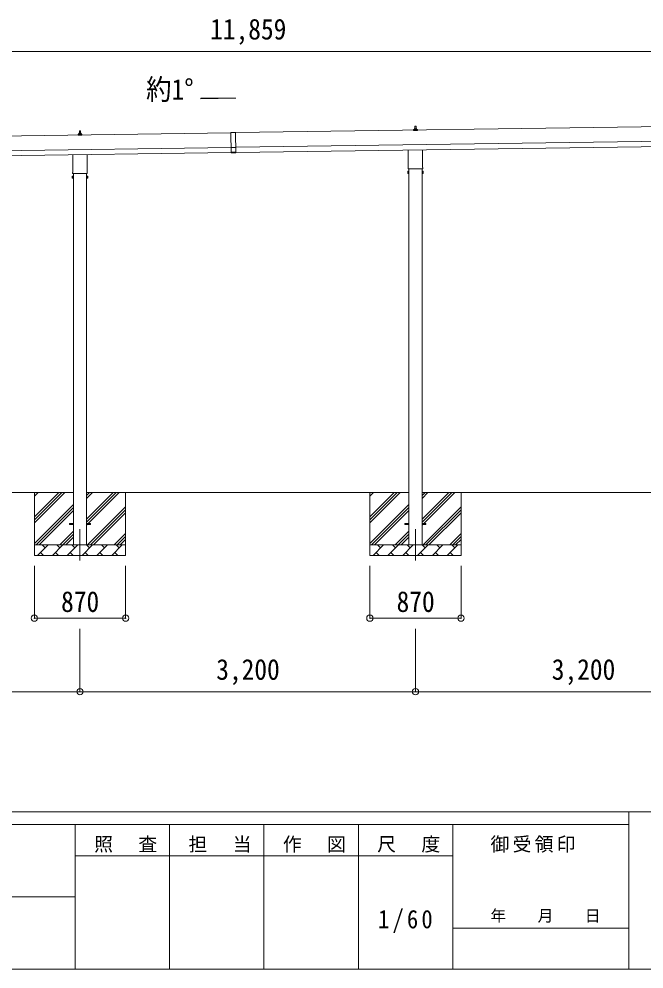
# Model space of a CAD drawing. Units: millimetres at full size, sheet at 1:60. Extents: x -16864 to 16864, y -11640 to 11640.
# Drawn here: x 4866 to 10827, y -11640 to -2576 of the extents above; entities that cross this region are included whole.
import ezdxf
from ezdxf.enums import TextEntityAlignment as Align

# ---------------------------------------------------------------- set-up
doc = ezdxf.new("R2010")
doc.units = ezdxf.units.MM
doc.header["$LTSCALE"] = 60
doc.header["$PDMODE"] = 32
doc.header["$PDSIZE"] = 60
doc.linetypes.add('CHAIN1', pattern=[8, 5, -1, 1, -1])
for name, color, linetype, lineweight in [('0-1_Defpoints', 7, 'CHAIN1', 9), ('0-2_TEXT1', 4, 'Continuous', 9), ('0-3_SHAPE', 7, 'Continuous', 9), ('0-7_PARTS2', 7, 'Continuous', 9), ('0-8_TABLE1', 6, 'Continuous', 9), ('F-0', 7, 'Continuous', 9)]:
    doc.layers.add(name, color=color, linetype=linetype, lineweight=lineweight)
doc.styles.add('ＭＳ ゴシック', font='')
doc.styles.get('ＭＳ ゴシック').set_extended_font_data('MS Gothic')

msp = doc.modelspace()

# ---------------------------------------------------------------- linework, layer by layer
at = {"layer": '0-1_Defpoints'}
for p, q in [((5447.05, -7443.97), (5447.05, -7792.97)), ((8647.05, -7443.97), (8647.05, -7792.97))]:
    msp.add_line(p, q, dxfattribs=at)
at = {"layer": '0-2_TEXT1'}
for p, q in [((6934.96, -3333.14), (6598.96, -3337.94)), ((12942.74, -3574.77), (6932.12, -3660.64)), ((8637.36, -3627.5), (8637.36, -3623.29)), ((8638.36, -3623.29), (8656.36, -3623.29)), ((8641.36, -3623.29), (8642.09, -3599.76)), ((8643.09, -3598.79), (8651.64, -3598.79)), ((8652.64, -3599.76), (8653.36, -3623.29)), ((8657.36, -3627.5), (8657.36, -3623.29)), ((6887.12, -3661.28), (1151.66, -3743.22)), ((5429.11, -3684.5), (5429.11, -3676.79)), ((5465.61, -3684.5), (5429.11, -3684.5)), ((5429.49, -3676), (5465.23, -3676)), ((5429.88, -3675.82), (5436.6, -3674.19)), ((5436.98, -3674), (5457.74, -3674)), ((5437.36, -3673.22), (5437.36, -3669)), ((5438.36, -3669), (5456.36, -3669)), ((5441.36, -3669), (5442.09, -3645.48)), ((5443.09, -3644.5), (5451.64, -3644.5)), ((5452.64, -3645.48), (5453.36, -3669)), ((5457.36, -3673.22), (5457.36, -3669)), ((5464.85, -3675.82), (5458.13, -3674.19)), ((5465.61, -3684.5), (5465.61, -3676.79)), ((6887.11, -3660.28), (6932.1, -3659.64)), ((6887.11, -3660.28), (6889.86, -3852.76)), ((6932.12, -3660.64), (6887.12, -3661.28)), ((6932.1, -3659.64), (6934.85, -3852.12)), ((6934.12, -3800.62), (12944.74, -3714.76)), ((8629.11, -3638.79), (8629.11, -3631.07)), ((8665.61, -3638.79), (8629.11, -3638.79)), ((8629.49, -3630.29), (8665.23, -3630.29)), ((8629.88, -3630.1), (8636.6, -3628.47)), ((8636.98, -3628.29), (8657.74, -3628.29)), ((8664.85, -3630.1), (8658.13, -3628.47)), ((8665.61, -3638.79), (8665.61, -3631.07)), ((1153.66, -3883.2), (6889.12, -3801.27)), ((6934.13, -3801.62), (6889.14, -3802.27)), ((6934.83, -3850.62), (12945.45, -3764.75)), ((1154.37, -3933.2), (6889.84, -3851.26)), ((5378.75, -4038.49), (5378.75, -3872.85)), ((5515.35, -3870.9), (5515.35, -4038.49)), ((6934.78, -3847.12), (6889.79, -3847.76)), ((6934.85, -3852.12), (6889.86, -3852.76)), ((8578.75, -3992.77), (8578.75, -3827.13)), ((8715.35, -3825.18), (8715.35, -3992.77)), ((5373.05, -4076.76), (5373.81, -4075.45)), ((5373.05, -4076.76), (5373.05, -4093.76)), ((5377.05, -4047.26), (5377.05, -4041.76)), ((5514.99, -4050.76), (5379.12, -4050.76)), ((5384.55, -4050.76), (5384.55, -7593.97)), ((5509.55, -7593.97), (5509.55, -4050.76)), ((5517.05, -4041.76), (5517.05, -4047.26)), ((5521.05, -4076.76), (5520.3, -4075.45)), ((5521.05, -4076.76), (5521.05, -4093.76)), ((8573.05, -4031.05), (8573.81, -4029.73)), ((8573.05, -4031.05), (8573.05, -4048.05)), ((8573.05, -4048.05), (8573.81, -4049.36)), ((8580.05, -4034.64), (8573.81, -4034.64)), ((8580.05, -4044.45), (8573.81, -4044.45)), ((8580.05, -4049.36), (8573.81, -4049.36)), ((8577.05, -4001.55), (8577.05, -3996.05)), ((8714.99, -4005.05), (8579.12, -4005.05)), ((8582.55, -4048.75), (8580.05, -4048.75)), ((8584.55, -4005.05), (8584.55, -7593.97)), ((8709.55, -7593.97), (8709.55, -4005.05)), ((8711.55, -4048.75), (8714.05, -4048.75)), ((8714.05, -4034.64), (8720.3, -4034.64)), ((8714.05, -4044.45), (8720.3, -4044.45)), ((8714.05, -4049.36), (8720.3, -4049.36)), ((8717.05, -3996.05), (8717.05, -4001.55)), ((8721.05, -4031.05), (8720.3, -4029.73)), ((8721.05, -4048.05), (8720.3, -4049.36)), ((8721.05, -4031.05), (8721.05, -4048.05)), ((5373.05, -4093.76), (5373.81, -4095.08)), ((5380.05, -4080.35), (5373.81, -4080.35)), ((5380.05, -4090.17), (5373.81, -4090.17)), ((5380.05, -4095.08), (5373.81, -4095.08)), ((5382.55, -4094.46), (5380.05, -4094.46)), ((5511.55, -4094.46), (5514.05, -4094.46)), ((5514.05, -4080.35), (5520.3, -4080.35)), ((5514.05, -4090.17), (5520.3, -4090.17)), ((5514.05, -4095.08), (5520.3, -4095.08)), ((5521.05, -4093.76), (5520.3, -4095.08)), ((5347.05, -7389.47), (5384.55, -7389.47)), ((5347.05, -7398.47), (5347.05, -7389.47)), ((5347.05, -7389.47), (5384.55, -7389.47)), ((5347.05, -7398.47), (5347.05, -7389.47)), ((5347.05, -7398.47), (5384.55, -7398.47)), ((5347.05, -7398.47), (5384.55, -7398.47)), ((5509.55, -7389.47), (5547.05, -7389.47)), ((5509.55, -7389.47), (5547.05, -7389.47)), ((5509.55, -7398.47), (5547.05, -7398.47)), ((5509.55, -7398.47), (5547.05, -7398.47)), ((5547.05, -7398.47), (5547.05, -7389.47)), ((5547.05, -7398.47), (5547.05, -7389.47)), ((8547.05, -7389.47), (8584.55, -7389.47)), ((8547.05, -7398.47), (8547.05, -7389.47)), ((8547.05, -7389.47), (8584.55, -7389.47)), ((8547.05, -7398.47), (8547.05, -7389.47)), ((8547.05, -7398.47), (8584.55, -7398.47)), ((8547.05, -7398.47), (8584.55, -7398.47)), ((8709.55, -7389.47), (8747.05, -7389.47)), ((8709.55, -7389.47), (8747.05, -7389.47)), ((8709.55, -7398.47), (8747.05, -7398.47)), ((8709.55, -7398.47), (8747.05, -7398.47)), ((8747.05, -7398.47), (8747.05, -7389.47)), ((8747.05, -7398.47), (8747.05, -7389.47))]:
    msp.add_line(p, q, dxfattribs=at)
for points in [[(5380.05, -4095.08), (5380.05, -4075.45), (5373.81, -4075.45)], [(5380.05, -4094.46), (5380.05, -4076.06), (5382.55, -4076.06)], [(5514.05, -4094.46), (5514.05, -4076.06), (5511.55, -4076.06)], [(5514.05, -4095.08), (5514.05, -4075.45), (5520.3, -4075.45)], [(8580.05, -4049.36), (8580.05, -4029.73), (8573.81, -4029.73)], [(8580.05, -4048.75), (8580.05, -4030.35), (8582.55, -4030.35)], [(8714.05, -4048.75), (8714.05, -4030.35), (8711.55, -4030.35)], [(8714.05, -4049.36), (8714.05, -4029.73), (8720.3, -4029.73)]]:
    msp.add_lwpolyline(points, dxfattribs=at)
for points in [[(5382.55, -4095.76), (5382.55, -4074.76), (5384.55, -4074.76), (5384.55, -4095.76)], [(5511.55, -4095.76), (5511.55, -4074.76), (5509.55, -4074.76), (5509.55, -4095.76)], [(8582.55, -4050.05), (8582.55, -4029.05), (8584.55, -4029.05), (8584.55, -4050.05)], [(8711.55, -4050.05), (8711.55, -4029.05), (8709.55, -4029.05), (8709.55, -4050.05)]]:
    msp.add_lwpolyline(points, close=True, dxfattribs=at)
for centre, radius, start, end in [((8641.45, -3623.92), 4.13, 90, 171.17633), ((8638.36, -3624.29), 1, 90, 180), ((8643.09, -3599.79), 1, 90, 178.60509), ((8650.7, -3623.29), 4.83, 133.60282, 180), ((8644.03, -3623.29), 4.83, 0, 46.39718), ((8651.64, -3599.79), 1, 1.39491, 90), ((8653.28, -3623.92), 4.13, 8.82367, 90), ((8656.36, -3624.29), 1, 0, 90), ((5430.11, -3676.79), 1, 103.62699, 180), ((5436.36, -3673.22), 1, 283.62699, 0), ((5441.45, -3669.64), 4.13, 90, 171.17633), ((5438.36, -3670), 1, 90, 180), ((5443.09, -3645.5), 1, 90, 178.60509), ((5450.7, -3669), 4.83, 133.60282, 180), ((5444.03, -3669), 4.83, 0, 46.39718), ((5451.64, -3645.5), 1, 1.39491, 90), ((5453.28, -3669.64), 4.13, 8.82367, 90), ((5456.36, -3670), 1, 0, 90), ((5458.36, -3673.22), 1, 180, 256.37301), ((5464.61, -3676.79), 1, 0, 76.37301), ((8630.11, -3631.07), 1, 103.62699, 180), ((8636.36, -3627.5), 1, 283.62699, 0), ((8658.36, -3627.5), 1, 180, 256.37301), ((8664.61, -3631.07), 1, 0, 76.37301), ((5377.4, -4077.9), 4.34, 145.61575, 214.38425), ((5381.05, -4041.76), 4, 125.09963, 180), ((5381.05, -4047.26), 4, 180, 194.47751), ((5381.05, -4047.26), 4, 194.47751, 241.04498), ((5513.05, -4047.26), 4, 298.95502, 345.52249), ((5513.05, -4041.76), 4, 0, 54.90037), ((5513.05, -4047.26), 4, 345.52249, 0), ((5516.71, -4077.9), 4.34, 325.61575, 34.38425), ((8577.4, -4032.19), 4.34, 145.61575, 214.38425), ((8589.3, -4039.55), 16.24, 162.41205, 197.58795), ((8577.4, -4046.91), 4.34, 145.61575, 214.38425), ((8581.05, -3996.05), 4, 125.09963, 180), ((8581.05, -4001.55), 4, 180, 194.47751), ((8581.05, -4001.55), 4, 194.47751, 241.04498), ((8713.05, -4001.55), 4, 298.95502, 345.52249), ((8713.05, -3996.05), 4, 0, 54.90037), ((8713.05, -4001.55), 4, 345.52249, 0), ((8704.81, -4039.55), 16.24, 342.41205, 17.58795), ((8716.71, -4032.19), 4.34, 325.61575, 34.38425), ((8716.71, -4046.91), 4.34, 325.61575, 34.38425), ((5377.4, -4092.62), 4.34, 145.61575, 214.38425), ((5389.3, -4085.26), 16.24, 162.41205, 197.58795), ((5504.81, -4085.26), 16.24, 342.41205, 17.58795), ((5516.71, -4092.62), 4.34, 325.61575, 34.38425)]:
    msp.add_arc(centre, radius, start, end, dxfattribs=at)
at = {"layer": '0-3_SHAPE'}
for p, q in [((5384.55, -7093.97), (2309.55, -7093.97)), ((5012.05, -7093.97), (5012.05, -7693.97)), ((5012.05, -7327.46), (5245.54, -7093.97)), ((5012.05, -7355.74), (5273.82, -7093.97)), ((5012.05, -7384.03), (5302.11, -7093.97)), ((5012.05, -7101.18), (5019.26, -7093.97)), ((5012.05, -7129.47), (5047.55, -7093.97)), ((8584.55, -7093.97), (5509.55, -7093.97)), ((5509.55, -7122.8), (5538.38, -7093.97)), ((5509.55, -7151.08), (5566.66, -7093.97)), ((5509.55, -7405.64), (5821.22, -7093.97)), ((5509.55, -7349.07), (5764.65, -7093.97)), ((5509.55, -7377.36), (5792.94, -7093.97)), ((5882.05, -7093.97), (5882.05, -7693.97)), ((8212.05, -7093.97), (8212.05, -7693.97)), ((8212.05, -7327.46), (8445.54, -7093.97)), ((8212.05, -7355.74), (8473.82, -7093.97)), ((8212.05, -7384.03), (8502.11, -7093.97)), ((8212.05, -7101.18), (8219.26, -7093.97)), ((8212.05, -7129.47), (8247.55, -7093.97)), ((11784.55, -7093.97), (8709.55, -7093.97)), ((8709.55, -7122.8), (8738.38, -7093.97)), ((8709.55, -7151.08), (8766.66, -7093.97)), ((8709.55, -7405.64), (9021.22, -7093.97)), ((8709.55, -7349.07), (8964.65, -7093.97)), ((8709.55, -7377.36), (8992.94, -7093.97)), ((9082.05, -7093.97), (9082.05, -7693.97)), ((5012.05, -7582.02), (5384.55, -7209.52)), ((5028.38, -7593.97), (5384.55, -7237.8)), ((5519.21, -7593.97), (5882.05, -7231.13)), ((8212.05, -7582.02), (8584.55, -7209.52)), ((8228.38, -7593.97), (8584.55, -7237.8)), ((8719.21, -7593.97), (9082.05, -7231.13)), ((5056.66, -7593.97), (5384.55, -7266.08)), ((5547.5, -7593.97), (5882.05, -7259.42)), ((5575.78, -7593.97), (5882.05, -7287.7)), ((8256.66, -7593.97), (8584.55, -7266.08)), ((8747.5, -7593.97), (9082.05, -7259.42)), ((8775.78, -7593.97), (9082.05, -7287.7)), ((5254.65, -7593.97), (5384.55, -7464.07)), ((5282.94, -7593.97), (5384.55, -7492.36)), ((5311.22, -7593.97), (5384.55, -7520.64)), ((5773.77, -7593.97), (5882.05, -7485.69)), ((5802.05, -7593.97), (5882.05, -7513.97)), ((8454.65, -7593.97), (8584.55, -7464.07)), ((8482.94, -7593.97), (8584.55, -7492.36)), ((8511.22, -7593.97), (8584.55, -7520.64)), ((8973.77, -7593.97), (9082.05, -7485.69)), ((9002.05, -7593.97), (9082.05, -7513.97)), ((5012.05, -7593.97), (5882.05, -7593.97)), ((5043.5, -7693.97), (5143.5, -7593.97)), ((5114.95, -7622.53), (5086.39, -7593.97)), ((5184.92, -7693.97), (5284.92, -7593.97)), ((5256.37, -7622.53), (5227.82, -7593.97)), ((5326.34, -7693.97), (5426.34, -7593.97)), ((5397.79, -7622.53), (5369.24, -7593.97)), ((5467.77, -7693.97), (5567.77, -7593.97)), ((5539.21, -7622.53), (5510.66, -7593.97)), ((5609.19, -7693.97), (5709.19, -7593.97)), ((5680.63, -7622.53), (5652.08, -7593.97)), ((5750.61, -7693.97), (5850.61, -7593.97)), ((5822.05, -7622.53), (5793.5, -7593.97)), ((5830.34, -7593.97), (5882.05, -7542.26)), ((8212.05, -7593.97), (9082.05, -7593.97)), ((8243.5, -7693.97), (8343.5, -7593.97)), ((8314.95, -7622.53), (8286.39, -7593.97)), ((8384.92, -7693.97), (8484.92, -7593.97)), ((8456.37, -7622.53), (8427.82, -7593.97)), ((8526.34, -7693.97), (8626.34, -7593.97)), ((8597.79, -7622.53), (8569.24, -7593.97)), ((8667.77, -7693.97), (8767.77, -7593.97)), ((8739.21, -7622.53), (8710.66, -7593.97)), ((8809.19, -7693.97), (8909.19, -7593.97)), ((8880.63, -7622.53), (8852.08, -7593.97)), ((8950.61, -7693.97), (9050.61, -7593.97)), ((9022.05, -7622.53), (8993.5, -7593.97)), ((9030.34, -7593.97), (9082.05, -7542.26)), ((5882.05, -7693.97), (5012.05, -7693.97)), ((5072.05, -7665.42), (5100.61, -7693.97)), ((5213.48, -7665.42), (5242.03, -7693.97)), ((5354.9, -7665.42), (5383.45, -7693.97)), ((5496.32, -7665.42), (5524.87, -7693.97)), ((5637.74, -7665.42), (5666.29, -7693.97)), ((5779.16, -7665.42), (5807.72, -7693.97)), ((9082.05, -7693.97), (8212.05, -7693.97)), ((8272.05, -7665.42), (8300.61, -7693.97)), ((8413.48, -7665.42), (8442.03, -7693.97)), ((8554.9, -7665.42), (8583.45, -7693.97)), ((8696.32, -7665.42), (8724.87, -7693.97)), ((8837.74, -7665.42), (8866.29, -7693.97)), ((8979.16, -7665.42), (9007.72, -7693.97))]:
    msp.add_line(p, q, dxfattribs=at)
at = {"layer": '0-7_PARTS2', "color": 4}
for p, q in [((6598.96, -3337.94), (6598.96, -3333.14)), ((6598.96, -3333.14), (6934.96, -3333.14))]:
    msp.add_line(p, q, dxfattribs=at)
at = {"layer": '0-8_TABLE1'}
for p, q in [((12978.05, -2886.34), (1119.05, -2886.34)), ((5012.05, -8292.97), (5012.05, -7792.97)), ((5882.05, -8292.97), (5882.05, -7792.97)), ((8212.05, -8292.97), (8212.05, -7792.97)), ((9082.05, -8292.97), (9082.05, -7792.97)), ((5012.05, -8292.97), (5882.05, -8292.97)), ((8212.05, -8292.97), (9082.05, -8292.97)), ((5447.05, -8994.97), (5447.05, -8394.97)), ((8647.05, -8994.97), (8647.05, -8394.97)), ((5447.05, -8994.97), (2247.05, -8994.97)), ((8647.05, -8994.97), (5447.05, -8994.97)), ((11847.05, -8994.97), (8647.05, -8994.97))]:
    msp.add_line(p, q, dxfattribs=at)
for p in [(5012.05, -8292.97), (5882.05, -8292.97), (8212.05, -8292.97), (9082.05, -8292.97), (5447.05, -8994.97), (8647.05, -8994.97)]:
    msp.add_point(p, dxfattribs=at)
at = {"layer": 'F-0', "color": 5, "lineweight": 5}
for p, q in [((-16864.12, -10140), (16015.88, -10140)), ((10682.37, -10140), (10682.37, -11640)), ((-16864.12, -10260), (10682.37, -10260)), ((5402.37, -10260), (5402.37, -11640)), ((6302.37, -10260), (6302.37, -11640)), ((7202.37, -10260), (7202.37, -11640)), ((8102.36, -10260), (8102.36, -11640)), ((9002.37, -10260), (9002.37, -11640)), ((5402.37, -10560), (9002.37, -10560)), ((-6897.63, -10950), (5402.37, -10950)), ((9002.37, -11250), (10682.37, -11250)), ((-16864.12, -11640), (16015.88, -11640))]:
    msp.add_line(p, q, dxfattribs=at)

# ---------------------------------------------------------------- texts
at = {"layer": '0-7_PARTS2', "style": 'ＭＳ ゴシック', "width": 0.9}
msp.add_text('約1°', height=197.9, dxfattribs=at).set_placement((6077.88, -3405.7), align=Align.BOTTOM_LEFT)
at = {"layer": '0-8_TABLE1', "color": 7, "style": 'ＭＳ ゴシック', "width": 0.9}
for s, p in [('11,859', (6688.55, -2831.34)), ('870', (5267.05, -8292.97)), ('870', (8467.05, -8292.97)), ('3,200', (6747.05, -8939.97)), ('3,200', (9947.05, -8939.97))]:
    msp.add_text(s, height=197.9, dxfattribs=at).set_placement(p, align=Align.BOTTOM_LEFT)
at = {"layer": 'F-0', "style": 'ＭＳ ゴシック'}
msp.add_text('年\u3000\u3000月\u3000\u3000日', height=110, dxfattribs=at).set_placement((9362.37, -11220), align=Align.BOTTOM_LEFT)
at = {"layer": 'F-0', "attachment_point": 7, "style": 'ＭＳ ゴシック'}
for s, insert, char_height in [('\\T1.17;照\u3000査', (5582.37, -10530), 132), ('\\T1.17;担\u3000当', (6482.37, -10530), 132), ('\\T1.17;作\u3000図', (7382.37, -10530), 132), ('\\T1.17;尺\u3000度', (8282.37, -10530), 132), ('\\T1.17;御受領印', (9362.37, -10530), 132), ('\\T1.28;\\W0.9;1/60', (8289.87, -11295), 176)]:
    msp.add_mtext(s, dxfattribs=dict(at, insert=insert, char_height=char_height))

doc.saveas('drawing.dxf')
